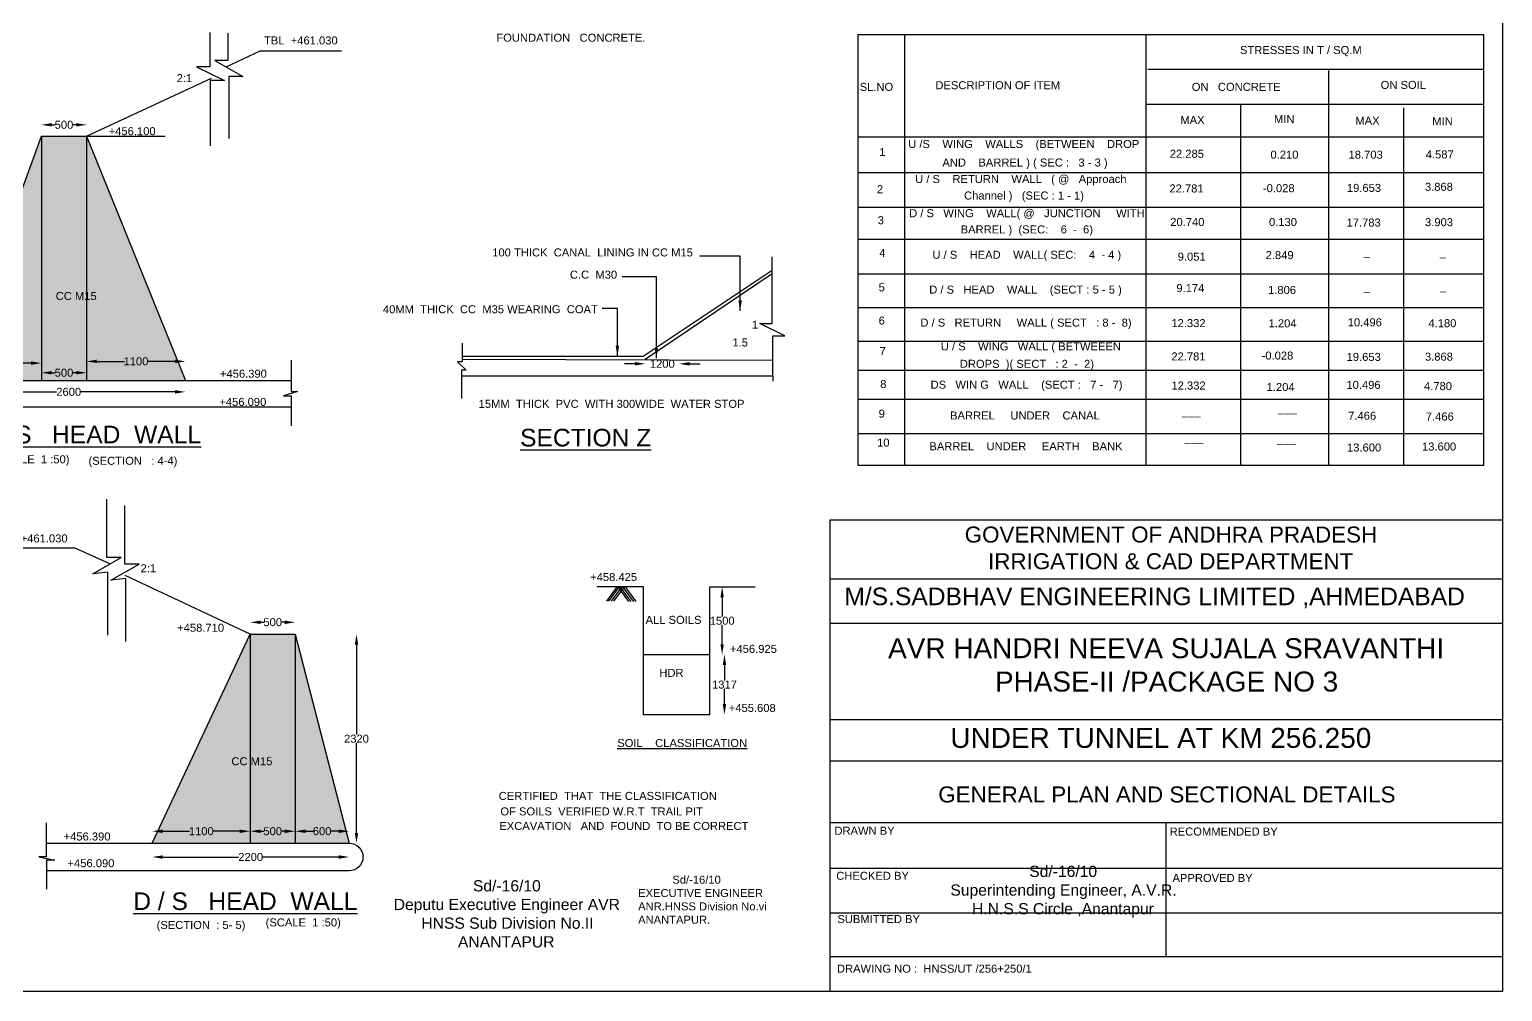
# Model space of a CAD drawing. Header units: inches. Extents: x 37936 to 42542, y -145 to 3102.
# Drawn here: x 40701 to 42542, y -145 to 1057 of the extents above; entities that cross this region are included whole.
import ezdxf

# ---------------------------------------------------------------- set-up
doc = ezdxf.new("R2010")
doc.units = ezdxf.units.IN
doc.header["$MEASUREMENT"] = 0
for name, color, linetype in [('DIMENSIONS', 255, 'Continuous'), ('DRAWING', 2, 'Continuous'), ('TEXT', 1, 'Continuous')]:
    doc.layers.add(name, color=color, linetype=linetype)
doc.styles.get("Standard").update_dxf_attribs({"font": 'arial.ttf', "height": 10})
doc.dimstyles.get("Standard").update_dxf_attribs({"dimtxt": 12, "dimasz": 13, "dimexe": 0.18, "dimexo": 0.0625, "dimgap": 0.09, "dimtad": 0, "dimtih": 1, "dimtoh": 1, "dimdec": 4, "dimzin": 0, "dimdsep": 46, "dimtxsty": 'Standard', "dimcen": 0.09, "dimse1": 1, "dimse2": 1, "dimadec": 0, "dimazin": 0, "dimtfac": 1, "dimtdec": 4, "dimtofl": 0, "dimtmove": 0, "dimatfit": 3, "dimfxl": 1, "dimtolj": 1, "dimtzin": 0, "dimarcsym": 0})

# ---------------------------------------------------------------- blocks, each defined once
blk = doc.blocks.new('*D157')
at = {"layer": 'Defpoints', "color": 0, "transparency": 16777216}
for p in [(40716.1, 923.7), (40589.7, 618.5), (40604.6, 618.5)]:
    blk.add_point(p, dxfattribs=at)
at = {"layer": 'DIMENSIONS', "color": 0, "lineweight": -2, "transparency": 16777216}
for p, q in [((40589.7, 910.7), (40589.7, 776.3)), ((40589.7, 631.5), (40589.7, 765.9))]:
    blk.add_line(p, q, dxfattribs=at)
at = {"layer": 'DIMENSIONS', "color": 0, "transparency": 16777216}
for points in [[(40587.5, 910.7), (40591.8, 910.7), (40589.7, 923.7)], [(40587.5, 631.5), (40591.8, 631.5), (40589.7, 618.5)]]:
    blk.add_solid(points, dxfattribs=at)
at = {"layer": 'DIMENSIONS', "color": 0, "transparency": 16777216, "insert": (40589.7, 771.1), "char_height": 10, "attachment_point": 5}
blk.add_mtext('\\A1;2710', dxfattribs=at)
blk = doc.blocks.new('*D158')
at = {"layer": 'Defpoints', "color": 0, "transparency": 16777216}
for p in [(40716.1, 640.1), (40604.6, 618.5), (40716.1, 618.5)]:
    blk.add_point(p, dxfattribs=at)
at = {"layer": 'DIMENSIONS', "color": 0, "lineweight": -2, "transparency": 16777216}
for p, q in [((40617.6, 640.1), (40645.8, 640.1)), ((40703.1, 640.1), (40674.9, 640.1))]:
    blk.add_line(p, q, dxfattribs=at)
at = {"layer": 'DIMENSIONS', "color": 0, "transparency": 16777216}
for points in [[(40617.6, 642.3), (40617.6, 638), (40604.6, 640.1)], [(40703.1, 642.3), (40703.1, 638), (40716.1, 640.1)]]:
    blk.add_solid(points, dxfattribs=at)
at = {"layer": 'DIMENSIONS', "color": 0, "transparency": 16777216, "insert": (40660.3, 640.1), "char_height": 10, "attachment_point": 5}
blk.add_mtext('\\A1;1000', dxfattribs=at)
blk = doc.blocks.new('*D159')
at = {"layer": 'Defpoints', "color": 0, "transparency": 16777216}
for p in [(40772.7, 628.1), (40716.1, 618.5), (40772.7, 618.5)]:
    blk.add_point(p, dxfattribs=at)
at = {"layer": 'DIMENSIONS', "color": 0, "lineweight": -2, "transparency": 16777216}
for p, q in [((40729.1, 628.1), (40733.3, 628.1)), ((40759.7, 628.1), (40755.5, 628.1))]:
    blk.add_line(p, q, dxfattribs=at)
at = {"layer": 'DIMENSIONS', "color": 0, "transparency": 16777216}
for points in [[(40729.1, 630.3), (40729.1, 626), (40716.1, 628.1)], [(40759.7, 630.3), (40759.7, 626), (40772.7, 628.1)]]:
    blk.add_solid(points, dxfattribs=at)
at = {"layer": 'DIMENSIONS', "color": 0, "transparency": 16777216, "insert": (40744.4, 628.1), "char_height": 10, "attachment_point": 5}
blk.add_mtext('\\A1;500', dxfattribs=at)
blk = doc.blocks.new('*D160')
at = {"layer": 'Defpoints', "color": 0, "transparency": 16777216}
for p in [(40896, 642.3), (40772.7, 618.5), (40896, 618.5)]:
    blk.add_point(p, dxfattribs=at)
at = {"layer": 'DIMENSIONS', "color": 0, "lineweight": -2, "transparency": 16777216}
for p, q in [((40785.7, 642.3), (40819.8, 642.3)), ((40883, 642.3), (40848.9, 642.3))]:
    blk.add_line(p, q, dxfattribs=at)
at = {"layer": 'DIMENSIONS', "color": 0, "transparency": 16777216}
for points in [[(40785.7, 644.5), (40785.7, 640.2), (40772.7, 642.3)], [(40883, 644.5), (40883, 640.2), (40896, 642.3)]]:
    blk.add_solid(points, dxfattribs=at)
at = {"layer": 'DIMENSIONS', "color": 0, "transparency": 16777216, "insert": (40834.3, 642.3), "char_height": 10, "attachment_point": 5}
blk.add_mtext('\\A1;1100', dxfattribs=at)
blk = doc.blocks.new('*D161')
at = {"layer": 'Defpoints', "color": 0, "transparency": 16777216}
for p in [(40604.6, 618.5), (40896, 618.5), (40896, 604.2)]:
    blk.add_point(p, dxfattribs=at)
at = {"layer": 'DIMENSIONS', "color": 0, "lineweight": -2, "transparency": 16777216}
for p, q in [((40617.6, 604.2), (40735.2, 604.2)), ((40883, 604.2), (40765.4, 604.2))]:
    blk.add_line(p, q, dxfattribs=at)
at = {"layer": 'DIMENSIONS', "color": 0, "transparency": 16777216}
for points in [[(40617.6, 606.4), (40617.6, 602), (40604.6, 604.2)], [(40883, 606.4), (40883, 602), (40896, 604.2)]]:
    blk.add_solid(points, dxfattribs=at)
at = {"layer": 'DIMENSIONS', "color": 0, "transparency": 16777216, "insert": (40750.3, 604.2), "char_height": 10, "attachment_point": 5}
blk.add_mtext('\\A1;2600', dxfattribs=at)
blk = doc.blocks.new('*D162')
at = {"layer": 'Defpoints', "color": 0, "transparency": 16777216}
for p in [(40716.1, 923.7), (40772.7, 937.9), (40772.7, 923.7)]:
    blk.add_point(p, dxfattribs=at)
at = {"layer": 'DIMENSIONS', "color": 0, "lineweight": -2, "transparency": 16777216}
for p, q in [((40729.1, 937.9), (40733.3, 937.9)), ((40759.7, 937.9), (40755.5, 937.9))]:
    blk.add_line(p, q, dxfattribs=at)
at = {"layer": 'DIMENSIONS', "color": 0, "transparency": 16777216}
for points in [[(40729.1, 940.1), (40729.1, 935.8), (40716.1, 937.9)], [(40759.7, 940.1), (40759.7, 935.8), (40772.7, 937.9)]]:
    blk.add_solid(points, dxfattribs=at)
at = {"layer": 'DIMENSIONS', "color": 0, "transparency": 16777216, "insert": (40744.4, 937.9), "char_height": 10, "attachment_point": 5}
blk.add_mtext('\\A1;500', dxfattribs=at)
blk = doc.blocks.new('*D163')
at = {"layer": 'Defpoints', "color": 0, "transparency": 16777216}
for p in [(41470.6, 644.5), (41513.1, 644.3), (41513.1, 639.3)]:
    blk.add_point(p, dxfattribs=at)
at = {"layer": 'DIMENSIONS', "color": 0, "lineweight": -2, "transparency": 16777216}
for p, q in [((41457.6, 639.3), (41444.6, 639.3)), ((41526.1, 639.3), (41539.1, 639.3))]:
    blk.add_line(p, q, dxfattribs=at)
at = {"layer": 'DIMENSIONS', "color": 0, "transparency": 16777216}
for points in [[(41457.6, 641.5), (41457.6, 637.1), (41470.6, 639.3)], [(41526.1, 641.5), (41526.1, 637.1), (41513.1, 639.3)]]:
    blk.add_solid(points, dxfattribs=at)
at = {"layer": 'DIMENSIONS', "color": 0, "transparency": 16777216, "insert": (41491.9, 639.3), "char_height": 10, "attachment_point": 5}
blk.add_mtext('\\A1;1200', dxfattribs=at)
blk = doc.blocks.new('*D164')
at = {"layer": 'Defpoints', "color": 0, "transparency": 16777216}
for p in [(41551.1, 360.4), (41551.1, 275.9), (41566.7, 275.9)]:
    blk.add_point(p, dxfattribs=at)
at = {"layer": 'DIMENSIONS', "color": 0, "lineweight": -2, "transparency": 16777216}
for p, q in [((41566.7, 347.4), (41566.7, 323.4)), ((41566.7, 288.9), (41566.7, 313))]:
    blk.add_line(p, q, dxfattribs=at)
at = {"layer": 'DIMENSIONS', "color": 0, "transparency": 16777216}
for points in [[(41564.5, 347.4), (41568.8, 347.4), (41566.7, 360.4)], [(41564.5, 288.9), (41568.8, 288.9), (41566.7, 275.9)]]:
    blk.add_solid(points, dxfattribs=at)
at = {"layer": 'DIMENSIONS', "color": 0, "transparency": 16777216, "insert": (41566.7, 318.2), "char_height": 10, "attachment_point": 5}
blk.add_mtext('\\A1;1500', dxfattribs=at)
blk = doc.blocks.new('*D165')
at = {"layer": 'Defpoints', "color": 0, "transparency": 16777216}
for p in [(41551.1, 275.9), (41551.1, 201), (41569.6, 201)]:
    blk.add_point(p, dxfattribs=at)
at = {"layer": 'DIMENSIONS', "color": 0, "lineweight": -2, "transparency": 16777216}
for p, q in [((41569.6, 262.9), (41569.6, 243.6)), ((41569.6, 214), (41569.6, 233.2))]:
    blk.add_line(p, q, dxfattribs=at)
at = {"layer": 'DIMENSIONS', "color": 0, "transparency": 16777216}
for points in [[(41567.4, 262.9), (41571.7, 262.9), (41569.6, 275.9)], [(41567.4, 214), (41571.7, 214), (41569.6, 201)]]:
    blk.add_solid(points, dxfattribs=at)
at = {"layer": 'DIMENSIONS', "color": 0, "transparency": 16777216, "insert": (41569.6, 238.4), "char_height": 10, "attachment_point": 5}
blk.add_mtext('\\A1;1317', dxfattribs=at)
blk = doc.blocks.new('*D166')
at = {"layer": 'Defpoints', "color": 0, "transparency": 16777216}
for p in [(41033.2, 316.3), (40977, 301.3), (41033.2, 301.3)]:
    blk.add_point(p, dxfattribs=at)
at = {"layer": 'DIMENSIONS', "color": 0, "lineweight": -2, "transparency": 16777216}
for p, q in [((40990, 316.3), (40994, 316.3)), ((41020.2, 316.3), (41016.2, 316.3))]:
    blk.add_line(p, q, dxfattribs=at)
at = {"layer": 'DIMENSIONS', "color": 0, "transparency": 16777216}
for points in [[(40990, 318.4), (40990, 314.1), (40977, 316.3)], [(41020.2, 318.4), (41020.2, 314.1), (41033.2, 316.3)]]:
    blk.add_solid(points, dxfattribs=at)
at = {"layer": 'DIMENSIONS', "color": 0, "transparency": 16777216, "insert": (41005.1, 316.3), "char_height": 10, "attachment_point": 5}
blk.add_mtext('\\A1;500', dxfattribs=at)
blk = doc.blocks.new('*D167')
at = {"layer": 'Defpoints', "color": 0, "transparency": 16777216}
for p in [(41033.2, 301.3), (41100.7, 40.2), (41109.8, 40.2)]:
    blk.add_point(p, dxfattribs=at)
at = {"layer": 'DIMENSIONS', "color": 0, "lineweight": -2, "transparency": 16777216}
for p, q in [((41109.8, 288.3), (41109.8, 176)), ((41109.8, 53.2), (41109.8, 165.6))]:
    blk.add_line(p, q, dxfattribs=at)
at = {"layer": 'DIMENSIONS', "color": 0, "transparency": 16777216}
for points in [[(41107.7, 288.3), (41112, 288.3), (41109.8, 301.3)], [(41107.7, 53.2), (41112, 53.2), (41109.8, 40.2)]]:
    blk.add_solid(points, dxfattribs=at)
at = {"layer": 'DIMENSIONS', "color": 0, "transparency": 16777216, "insert": (41109.8, 170.8), "char_height": 10, "attachment_point": 5}
blk.add_mtext('\\A1;2320', dxfattribs=at)
blk = doc.blocks.new('*D168')
at = {"layer": 'Defpoints', "color": 0, "transparency": 16777216}
for p in [(40854.7, 40.2), (41100.7, 40.2), (41100.7, 23)]:
    blk.add_point(p, dxfattribs=at)
at = {"layer": 'DIMENSIONS', "color": 0, "lineweight": -2, "transparency": 16777216}
for p, q in [((40867.7, 23), (40962.6, 23)), ((41087.7, 23), (40992.8, 23))]:
    blk.add_line(p, q, dxfattribs=at)
at = {"layer": 'DIMENSIONS', "color": 0, "transparency": 16777216}
for points in [[(40867.7, 25.1), (40867.7, 20.8), (40854.7, 23)], [(41087.7, 25.1), (41087.7, 20.8), (41100.7, 23)]]:
    blk.add_solid(points, dxfattribs=at)
at = {"layer": 'DIMENSIONS', "color": 0, "transparency": 16777216, "insert": (40977.7, 23), "char_height": 10, "attachment_point": 5}
blk.add_mtext('\\A1;2200', dxfattribs=at)
blk = doc.blocks.new('*D169')
at = {"layer": 'Defpoints', "color": 0, "transparency": 16777216}
for p in [(40854.7, 40.2), (40977, 55.2), (40977, 40.2)]:
    blk.add_point(p, dxfattribs=at)
at = {"layer": 'DIMENSIONS', "color": 0, "lineweight": -2, "transparency": 16777216}
for p, q in [((40867.7, 55.2), (40901.3, 55.2)), ((40964, 55.2), (40930.4, 55.2))]:
    blk.add_line(p, q, dxfattribs=at)
at = {"layer": 'DIMENSIONS', "color": 0, "transparency": 16777216}
for points in [[(40867.7, 57.3), (40867.7, 53), (40854.7, 55.2)], [(40964, 57.3), (40964, 53), (40977, 55.2)]]:
    blk.add_solid(points, dxfattribs=at)
at = {"layer": 'DIMENSIONS', "color": 0, "transparency": 16777216, "insert": (40915.9, 55.2), "char_height": 10, "attachment_point": 5}
blk.add_mtext('\\A1;1100', dxfattribs=at)
blk = doc.blocks.new('*D170')
at = {"layer": 'Defpoints', "color": 0, "transparency": 16777216}
for p in [(40977, 55.2), (40977, 40.2), (41033.2, 40.2)]:
    blk.add_point(p, dxfattribs=at)
at = {"layer": 'DIMENSIONS', "color": 0, "lineweight": -2, "transparency": 16777216}
for p, q in [((40990, 55.2), (40994, 55.2)), ((41020.2, 55.2), (41016.2, 55.2))]:
    blk.add_line(p, q, dxfattribs=at)
at = {"layer": 'DIMENSIONS', "color": 0, "transparency": 16777216}
for points in [[(40990, 57.3), (40990, 53), (40977, 55.2)], [(41020.2, 57.3), (41020.2, 53), (41033.2, 55.2)]]:
    blk.add_solid(points, dxfattribs=at)
at = {"layer": 'DIMENSIONS', "color": 0, "transparency": 16777216, "insert": (41005.1, 55.2), "char_height": 10, "attachment_point": 5}
blk.add_mtext('\\A1;500', dxfattribs=at)
blk = doc.blocks.new('*D171')
at = {"layer": 'Defpoints', "color": 0, "transparency": 16777216}
for p in [(41033.2, 55.2), (41033.2, 40.2), (41100.7, 40.2)]:
    blk.add_point(p, dxfattribs=at)
at = {"layer": 'DIMENSIONS', "color": 0, "lineweight": -2, "transparency": 16777216}
for p, q in [((41046.2, 55.2), (41055.8, 55.2)), ((41087.7, 55.2), (41078.1, 55.2))]:
    blk.add_line(p, q, dxfattribs=at)
at = {"layer": 'DIMENSIONS', "color": 0, "transparency": 16777216}
for points in [[(41046.2, 57.3), (41046.2, 53), (41033.2, 55.2)], [(41087.7, 57.3), (41087.7, 53), (41100.7, 55.2)]]:
    blk.add_solid(points, dxfattribs=at)
at = {"layer": 'DIMENSIONS', "color": 0, "transparency": 16777216, "insert": (41066.9, 55.2), "char_height": 10, "attachment_point": 5}
blk.add_mtext('\\A1;600', dxfattribs=at)

msp = doc.modelspace()

# ---------------------------------------------------------------- hatches: boundary and pattern name
at = {"layer": 'DIMENSIONS'}
h = msp.add_hatch(dxfattribs=at)
h.set_pattern_fill('AR-CONC', color=0, scale=5, style=0)
h.set_pattern_definition([(50, (0, 0), (35.86301, -3.137607), [3.75, -41.25]), (355, (0, 0), (-6.937567, 37.609607), [3, -33]), (100.4514, (2.99, -0.26), (28.92547, 34.471977), [3.18701, -35.057106]), (46.1842, (0, 10), (53.362052, -8.27595), [5.625, -61.875]), (96.6356, (4.447, 9.31), (46.733135, 48.705894), [4.780514, -52.58565]), (351.1842, (0, 10), (46.7331, 48.70593), [4.5, -49.5]), (21, (5, 7.5), (29.845353, -20.130945), [3.75, -41.25]), (326, (5, 7.5), (12.165767, 36.257502), [3, -33]), (71.4514, (7.487, 5.822), (42.01113, 16.126525), [3.18701, -35.057106]), (37.5, (0, 0), (0.6079928, 16.6446927), [0, -32.6, 0, -33.5, 0, -33.125]), (7.5, (0, 0), (13.153477, 19.7205856), [0, -19.1, 0, -31.85, 0, -12.625]), (327.5, (-11.15, 0), (26.691122, -1.1277436), [0, -12.5, 0, -39, 0, -51.75]), (317.5, (-16.15, 0), (29.159308, 5.005249), [0, -16.25, 0, -25.9, 0, -36.75])])
h.paths.add_polyline_path([(38462.64676, 707.65453), (38103.32675, 707.65453), (38103.32675, 640.99139), (38462.64676, 640.99139)])
h.paths.add_polyline_path([(38921.31479, 1192.7317), (38863.63714, 1192.7317), (38653.05836, 707.31361), (38921.31479, 707.31361)])
h.paths.add_polyline_path([(38955.11072, 707.31361), (38619.1147, 707.31361), (38619.1147, 641.68056), (38955.11072, 641.68056)])
h.paths.add_polyline_path([(39417.65855, 1230.32224), (39360.78787, 1230.32224), (39127.06149, 707.72888), (39417.65855, 707.72888)])
h.paths.add_polyline_path([(39451.15126, 707.72888), (39093.48862, 707.72888), (39093.48862, 641.23388), (39451.15126, 641.23388)])
h.paths.add_polyline_path([(39887.28896, 1021.93757), (39831.53427, 1021.93757), (39707.98716, 708.58308), (39887.28896, 708.58308)])
h.paths.add_polyline_path([(39921.51818, 708.58308), (39674.76397, 708.58308), (39674.76397, 641.45314), (39921.51818, 641.45314)])
h.paths.add_polyline_path([(40471.49309, 1258.31289), (40415.83305, 1258.31289), (40181.44356, 729.71027), (40471.49309, 729.71027)])
h.paths.add_polyline_path([(40505.69319, 729.71027), (40148.78552, 729.71027), (40148.78552, 662.29322), (40505.69319, 662.29322)])
h.paths.add_polyline_path([(40772.65821, 923.66477), (40772.65821, 618.54333), (40896.04142, 618.54333)])
h.paths.add_polyline_path([(40772.65821, 923.66477), (40716.12856, 923.66477), (40716.12856, 618.54333), (40772.65821, 618.54333)])
h.paths.add_polyline_path([(40716.12856, 923.66477), (40604.55016, 618.54333), (40716.12856, 618.54333)])
h.paths.add_polyline_path([(41033.20738, 301.2696), (41033.20738, 40.24494), (41100.65678, 40.24494)])
h.paths.add_polyline_path([(41033.20738, 301.2696), (40976.98957, 301.2696), (40976.98957, 40.24494), (41033.20738, 40.24494)])
h.paths.add_polyline_path([(40976.98957, 301.2696), (40854.74673, 40.24494), (40976.98957, 40.24494)])
h.paths.add_polyline_path([(40481.81833, 432.26473), (40425.07479, 432.26473), (40302.73265, 119.02726), (40481.81833, 119.02726)])
h.paths.add_polyline_path([(40515.92403, 119.02726), (40269.71252, 119.02726), (40269.71252, 51.27382), (40515.92403, 51.27382)])
h.paths.add_polyline_path([(39350.4638, 341.62896), (39248.03061, 341.62896), (39248.03061, 82.6307), (39524.10378, 82.6307)])
h.paths.add_polyline_path([(39533.75785, 82.6307), (39214.60561, 82.6307), (39214.60561, 5.29461), (39533.75785, 5.29461)])
h.paths.add_polyline_path([(40094.47153, 82.6307), (39533.75785, 82.6307), (39533.75785, 5.29461), (40094.47153, 5.29461)])
h.paths.add_polyline_path([(39084.88088, 124.8938), (38019.88604, 124.8938), (38019.88604, 14.28784), (39084.88088, 14.28784)])
h.paths.add_polyline_path([(38155.67084, 383.67791), (38053.51603, 383.67791), (38053.51603, 124.8938), (38323.24389, 124.8938)])
h.paths.add_polyline_path([(39804.03576, 859.99646), (39864.32226, 859.99646), (39864.32226, 875.50805), (39804.03576, 875.50805)], flags=24)
h.paths.add_polyline_path([(39734.23865, 677.13131), (39794.52514, 677.13131), (39794.52514, 692.6429), (39734.23865, 692.6429)], flags=24)
h.paths.add_polyline_path([(40301.65086, 881.85596), (40358.05605, 881.85596), (40358.05605, 897.36755), (40301.65086, 897.36755)], flags=24)
h.paths.add_polyline_path([(40264.34762, 697.4453), (40324.63411, 697.4453), (40324.63411, 712.9569), (40264.34762, 712.9569)], flags=24)
h.paths.add_polyline_path([(40817.40575, 649.92491), (40851.29388, 649.92491), (40851.29388, 634.71345), (40817.40575, 634.71345)], flags=24)
h.paths.add_polyline_path([(40731.45897, 716.24759), (40787.86415, 716.24759), (40787.86415, 731.75919), (40731.45897, 731.75919)], flags=9)
h.paths.add_polyline_path([(40730.86337, 635.75498), (40757.9234, 635.75498), (40757.9234, 620.54352), (40730.86337, 620.54352)], flags=24)
h.paths.add_polyline_path([(40643.39529, 647.73556), (40677.28342, 647.73556), (40677.28342, 632.5241), (40643.39529, 632.5241)], flags=24)
h.paths.add_polyline_path([(41053.37478, 62.78447), (41080.48938, 62.78447), (41080.48938, 47.57301), (41053.37478, 47.57301)], flags=24)
h.paths.add_polyline_path([(40991.56846, 62.78447), (41018.62849, 62.78447), (41018.62849, 47.57301), (40991.56846, 47.57301)], flags=24)
h.paths.add_polyline_path([(40950.96388, 134.89865), (41007.36907, 134.89865), (41007.36907, 150.41024), (40950.96388, 150.41024)], flags=9)
h.paths.add_polyline_path([(40898.92409, 62.78447), (40932.81222, 62.78447), (40932.81222, 47.57301), (40898.92409, 47.57301)], flags=24)
h.paths.add_polyline_path([(40362.1808, 200.66927), (40422.4673, 200.66927), (40422.4673, 216.18087), (40362.1808, 216.18087)], flags=24)
h.paths.add_polyline_path([(40355.4293, 79.27966), (40411.83449, 79.27966), (40411.83449, 94.79125), (40355.4293, 94.79125)], flags=24)
h.paths.add_polyline_path([(39286.36105, 154.69647), (39377.432, 154.69647), (39377.432, 185.74013), (39286.36105, 185.74013)], flags=24)
h.paths.add_polyline_path([(39272.82859, 267.72018), (39329.23378, 267.72018), (39329.23378, 283.23178), (39272.82859, 283.23178)], flags=24)
h.paths.add_polyline_path([(39362.30504, 39.54287), (39418.71022, 39.54287), (39418.71022, 55.05446), (39362.30504, 55.05446)], flags=24)
h.paths.add_polyline_path([(39731.26759, 60.33453), (39787.67278, 60.33453), (39787.67278, 75.84613), (39731.26759, 75.84613)], flags=24)
h.paths.add_polyline_path([(38032.25726, 29.32573), (38059.71974, 29.32573), (38059.71974, 14.11427), (38032.25726, 14.11427)], flags=9)
h.paths.add_polyline_path([(38621.16036, 90.68681), (38681.44686, 90.68681), (38681.44686, 106.1984), (38621.16036, 106.1984)], flags=24)
h.paths.add_polyline_path([(38195.74768, 200.19107), (38252.15286, 200.19107), (38252.15286, 215.70266), (38195.74768, 215.70266)], flags=24)
h.paths.add_polyline_path([(38090.41291, 194.74287), (38181.48385, 194.74287), (38181.48385, 225.78652), (38090.41291, 225.78652)], flags=24)

# ---------------------------------------------------------------- linework, layer by layer
at = {"layer": 'DIMENSIONS', "color": 0}
for points in [[(42541.67375, -145.11836), (37935.83495, -145.11836), (37935.83495, 3101.55918), (42541.67375, 3101.55918)], [(41701.51592, 444.42428), (42541.67375, 444.42428), (42541.67375, -145.11836), (41701.51592, -145.11836)]]:
    msp.add_lwpolyline(points, close=True, dxfattribs=at)
for points in [[(40926.62828, 1053.10338), (40926.62828, 1010.21544), (40909.84566, 1010.21544), (40944.97605, 993.39715), (40926.8748, 993.39715), (40926.8748, 911.63801)], [(40949.26775, 1052.58988), (40949.26775, 1018.36888), (40932.87085, 1018.36888), (40968.00813, 998.30334), (40950.25836, 998.30334), (40950.25836, 920.80586)], [(40946.99294, 1010.3043), (40989.46897, 1030.44326), (41091.05339, 1030.44326)], [(40604.55016, 618.54333), (40716.12856, 923.66477), (40772.65821, 923.66477), (40928.70222, 996.06222)], [(40716.12856, 923.66477), (40716.12856, 618.54333)], [(40772.65821, 923.66477), (40870.60007, 923.66477)], [(40772.65821, 923.66477), (40896.04142, 618.54333)], [(40772.65821, 923.66477), (40772.65821, 618.54333)], [(41241.72106, 648.70265), (41468.14211, 648.70265), (41628.97608, 756.30818)], [(41629.9092, 624.25224), (41629.9092, 674.29386), (41644.79531, 674.29386), (41613.58628, 689.70552), (41628.97608, 689.70552), (41628.97608, 772.80873)], [(41628.97608, 751.56538), (41470.61393, 644.45616)], [(41241.72106, 665.27078), (41241.72106, 641.92856), (41236.02292, 641.92856), (41247.03379, 631.32181), (41240.84728, 631.32181), (41240.84728, 595.81966)], [(41241.72106, 645.25716), (41629.9092, 643.89871)], [(41028.02652, 643.9656), (41028.02652, 604.62355), (41036.0439, 604.62355), (41018.67291, 599.07663), (41028.02652, 599.07663), (41028.02652, 561.62454)], [(41240.84728, 624.25224), (41629.9092, 624.25224), (41629.9092, 617.72382)], [(40799.37118, 300.22563), (40799.37118, 378.9476), (40780.49213, 376.70598), (40816.01456, 397.06286), (40798.07, 397.06286), (40798.07, 470.07876)], [(40821.69528, 292.2797), (40821.69528, 371.00167), (40802.81624, 368.76005), (40838.33866, 389.11693), (40820.39411, 389.11693), (40820.39411, 462.13283)], [(40801.65531, 389.22632), (40758.3337, 408.81674), (40656.8034, 408.81674)], [(40976.98957, 301.2696), (40820.76576, 374.8015)], [(41701.51592, 370.75661), (42541.67375, 370.75661)], [(41410.43735, 360.82905), (41468.03601, 360.82905), (41468.03601, 200.98732), (41551.09741, 200.98732), (41551.09741, 360.44165), (41607.8829, 360.44165)], [(41422.47943, 342.70905), (41435.84324, 360.82905), (41449.67266, 342.29025)], [(41425.22668, 342.70905), (41438.59049, 360.82905), (41452.41991, 342.29025)], [(41428.5327, 342.70905), (41441.89651, 360.82905), (41455.72593, 342.29025)], [(41431.55937, 342.70905), (41444.92318, 360.82905), (41458.7526, 342.29025)], [(41701.51592, 315.16475), (42541.67375, 315.16475)], [(40854.74673, 40.24494), (40976.98957, 301.2696), (41033.20738, 301.2696), (41100.65678, 40.24494)], [(40976.98957, 301.2696), (40976.98957, 40.24494)], [(41033.20738, 301.2696), (41033.20738, 40.24494)], [(41468.03601, 275.87501), (41551.09741, 275.87501)], [(41701.51592, 194.71572), (42541.67375, 194.71572)], [(41701.51592, 143.33537), (42541.67375, 143.33537)], [(40722.32211, 65.65509), (40722.32211, 23.17936), (40712.89114, 23.17936), (40733.16094, 19.12802), (40722.65068, 19.12802), (40722.65068, -17.14634)], [(41701.51592, 66.2594), (42541.67375, 66.2594)], [(42121.59484, -101.35847), (42121.59484, 66.2594)], [(41701.51592, 8.98295), (42541.67375, 8.98295)], [(41701.51592, -46.60891), (42541.67375, -46.60891)], [(41701.51592, -101.35847), (42541.67375, -101.35847)]]:
    msp.add_lwpolyline(points, dxfattribs=at)
for points in [[(41028.02652, 584.94214), (40604.55016, 584.94214, -1), (40604.55016, 618.54333), (41028.02652, 618.54333)], [(40722.31807, 40.24494), (41100.65678, 40.24494, -1), (41100.65678, 5.66295), (40722.67803, 5.66295)]]:
    msp.add_lwpolyline(points, format="xyb", dxfattribs=at)
at = {"layer": 'DRAWING', "color": 0}
for points in [[(41735.7963, 1050.69189), (42518.021, 1050.69189), (42518.021, 512.1731), (41736.59633, 512.1731), (41736.59633, 1050.69189)], [(41794.44144, 1050.69189), (41794.44144, 512.1731)], [(42095.8195, 1050.69189), (42095.8195, 512.1731)], [(42098.57221, 1007.35949), (42518.021, 1007.35949)], [(42324.29501, 1005.98444), (42324.29501, 512.1731)], [(42518.021, 963.35796), (42095.8195, 963.35796)], [(42214.18633, 963.35796), (42214.18633, 512.1731)], [(42417.88739, 959.23281), (42417.88739, 512.1731)], [(41736.59633, 922.74263), (42518.021, 922.74263)], [(41736.59633, 878.46139), (42518.021, 878.46139)], [(41736.59633, 834.95125), (42518.021, 834.95125)], [(41736.59633, 795.14233), (42518.021, 795.14233)], [(41736.59633, 751.55653), (42518.021, 751.55653)], [(41736.59633, 709.58502), (42518.021, 709.58502)], [(41736.59633, 667.6135), (42518.021, 667.6135)], [(41736.59633, 631.292), (42518.021, 631.292)], [(41736.59633, 594.97049), (42518.021, 594.97049)], [(41736.59633, 552.19184), (42518.021, 552.19184)]]:
    msp.add_lwpolyline(points, dxfattribs=at)

# ---------------------------------------------------------------- texts
at = {"layer": 'DIMENSIONS', "color": 0}
for s, p in [('3', (41761.02313, 813.68393)), ('4', (41762.95192, 772.83236)), ('5', (41762.17864, 729.90345)), ('6', (41762.17864, 688.2811)), ('7', (41763.33592, 650.12728)), ('8', (41764.11888, 609.03643)), ('9', (41762.19007, 572.03879)), ('10', (41760.26128, 535.81193)), ('DRAWN BY ', (41706.95348, 50.84267)), ('RECOMMENDED BY', (42125.76354, 49.81726)), ('CHECKED BY ', (41709.24521, -5.48037)), ('APPROVED BY ', (42129.36071, -8.19597)), ('SUBMITTED BY ', (41710.62026, -59.51386)), ('DRAWING NO :  HNSS/UT /256+250/1', (41710.15739, -121.53418))]:
    msp.add_text(s, height=10, dxfattribs=at).set_placement(p)
at = {"layer": 'DIMENSIONS', "color": 0, "attachment_point": 1}
for s, insert, char_height, width in [('\\pi0.84352;GOVERNMENT OF ANDHRA PRADESH  \\P\\pi30.059;IRRIGATION & CAD DEPARTMENT ', (41868.84675, 435.92951), 20, 513.3377899), ('M/S.SADBHAV ENGINEERING LIMITED ,AHMEDABAD', (41719.40636, 359.67043), 22, 917.8500228), ('\\pi72.972;AVR HANDRI NEEVA SUJALA SRAVANTHI  \\P\\pi206.47;PHASE-II /PACKAGE NO 3', (41701.03134, 296.43076), 25, 837.5872337), ('UNDER TUNNEL AT KM 256.250 ', (41851.81881, 184.33749), 25, 837.5872337), ('GENERAL PLAN AND SECTIONAL DETAILS ', (41836.66258, 111.16155), 20, 712.6476808), ('           Sd/-16/10\\PEXECUTIVE ENGINEER  ANR.HNSS Division No.vi ANANTAPUR.', (41461.73357, -0.36152), 10, 160.7094134), ('\\pi113.87;Sd/-16/10\\P\\pi15.311;Superintending Engineer, A.V.R. \\P\\pi42.423;H.N.S.S Circle ,Anantapur ', (41836.50363, 12.0626), 14, 310.7275138), ('\\pi106.2;Sd/-16/10\\P\\pi7.2408;Deputu Executive Engineer AVR \\P\\pi41.749;HNSS Sub Division No.II \\P\\pi87.507;ANANTAPUR ', (41149.11338, -5.96692), 14, 295.3887963)]:
    msp.add_mtext(s, dxfattribs=dict(at, insert=insert, char_height=char_height, width=width))
at = {"layer": 'TEXT', "color": 0}
for s, height, p in [('FOUNDATION   CONCRETE.', 10, (41284.58657, 1041.7612)), ('TBL  +461.030', 10, (40994.27637, 1038.33351)), ('STRESSES IN T / SQ.M', 10, (42213.63186, 1026.36209)), ('2:1', 10, (40885.12551, 991.27754)), ('SL.NO ', 10, (41738.45053, 980.34332)), ('DESCRIPTION OF ITEM', 10, (41833.0757, 982.39843)), ('ON   CONCRETE', 10, (42153.4327, 980.34752)), ('ON SOIL', 10, (42389.38111, 982.76934)), ('MAX', 10, (42139.14974, 938.97337)), ('MIN', 10, (42256.11615, 940.06293)), ('MAX', 10, (42357.78104, 938.08798)), ('MIN', 10, (42453.85567, 937.42979)), ('+456.100', 10, (40800.21342, 924.95671)), ('1', 10, (41763.02188, 898.93777)), ('U /S    WING    WALLS    (BETWEEN    DROP', 10, (41799.11456, 908.97022)), ('22.285', 10, (42125.91231, 896.72807)), ('0.210', 10, (42251.72881, 895.62932)), ('18.703', 10, (42349.30042, 895.58247)), ('4.587', 10, (42445.73041, 895.93407)), ('AND    BARREL ) ( SEC :   3 - 3 )', 10, (41841.80972, 885.79049)), ('U / S    RETURN    WALL   ( @   Approach', 10, (41807.81085, 865.19434)), ('3.868', 10, (42444.67461, 855.50017)), ('2', 10, (41760.00185, 852.4697)), ('Channel )   (SEC : 1 - 1)', 10, (41868.85986, 844.58535)), ('22.781', 10, (42125.47025, 853.39057)), ('-0.028', 10, (42242.31241, 853.74217)), ('19.653', 10, (42347.18881, 854.09377)), ('D / S   WING    WALL( @   JUNCTION     WITH', 10, (41800.27675, 822.46996)), ('BARREL )  (SEC:    6  -  6)', 10, (41864.66797, 802.21795)), ('20.740', 10, (42126.52309, 811.4511)), ('0.130', 10, (42249.89823, 811.4511)), ('17.783', 10, (42346.81853, 810.81201)), ('3.903', 10, (42444.81391, 811.27517)), ('100 THICK  CANAL  LINING IN CC M15', 10, (41279.4217, 773.44437)), ('U / S    HEAD    WALL( SEC:    4  - 4 )', 10, (41829.31296, 770.54746)), ('9.051', 10, (42135.82021, 768.17046)), ('2.849', 10, (42245.64815, 770.0992)), ('C.C  M30', 10, (41376.46668, 745.7016)), ('_', 10, (42368.18418, 774.38941)), ('_', 10, (42463.18535, 773.8408)), ('D / S   HEAD    WALL    (SECT : 5 - 5 )', 10, (41825.39981, 727.01118)), ('9.174', 10, (42134.16407, 728.90338)), ('1.806', 10, (42248.72334, 726.53311)), ('CC M15', 10, (40734.04423, 719.00339)), ('_', 10, (42368.18418, 731.04869)), ('_', 10, (42463.73449, 731.5973)), ('40MM  THICK  CC  M35 WEARING  COAT', 10, (41142.84185, 702.45626)), ('1', 10, (41603.88768, 683.25039)), ('D / S   RETURN     WALL ( SECT   : 8 -  8)', 10, (41814.35245, 685.76831)), ('12.332', 10, (42127.93804, 685.14464)), ('1.204', 10, (42249.35903, 684.87862)), ('10.496', 10, (42348.23334, 686.07829)), ('4.180', 10, (42449.02264, 685.02249)), ('1.5', 10, (41579.50689, 660.94772)), ('U / S    WING   WALL ( BETWEEEN', 10, (41839.85153, 656.07156)), ('DROPS  )( SECT   : 2  -  2)', 10, (41863.61118, 634.25495)), ('22.781', 10, (42127.91219, 643.46705)), ('-0.028', 10, (42240.68372, 644.5769)), ('19.653', 10, (42346.86564, 642.90133)), ('3.868', 10, (42444.70342, 643.23154)), ('+456.390', 10, (40939.25165, 621.89444)), ('DS   WIN G   WALL    (SECT :   7 -   7)', 10, (41827.08867, 608.18928)), ('12.332', 10, (42128.01457, 607.14541)), ('1.204', 10, (42246.88589, 605.29752)), ('10.496', 10, (42346.61933, 607.95533)), ('4.780', 10, (42443.55256, 606.41818)), ('+456.090', 10, (40938.51763, 586.68045)), ('15MM  THICK  PVC  WITH 300WIDE  WATER STOP', 10, (41262.44838, 584.26398)), ('BARREL     UNDER    CANAL', 10, (41851.4136, 569.71353)), ('___', 10, (42141.20554, 575.25049)), ('___', 10, (42261.43891, 579.1149)), ('7.466', 10, (42348.85701, 569.3844)), ('7.466', 10, (42445.84774, 568.37241)), ('%%UU / S   HEAD  WALL', 22, (40635.54144, 539.93099)), ('%%USECTION Z', 22, (41314.2221, 536.02235)), ('BARREL    UNDER     EARTH    BANK', 10, (41825.57619, 531.21686)), ('___', 10, (42144.42895, 541.75889)), ('___', 10, (42260.14955, 541.11482)), ('13.600', 10, (42347.33756, 529.66365)), ('13.600', 10, (42441.03619, 530.92865)), ('(SCALE  1 :50)', 10, (40657.33404, 514.97745)), ('(SECTION   : 4-4)', 10, (40775.03258, 513.10843)), ('TBL  +461.030', 10, (40656.93023, 416.11305)), ('2:1', 10, (40840.11089, 378.79275)), ('+458.425', 10, (41401.74539, 367.87293)), ('+458.710', 10, (40885.76896, 304.49991)), ('ALL SOILS', 10, (41471.02106, 314.32758)), ('+456.925', 10, (41576.41974, 278.07586)), ('HDR', 10, (41488.21192, 248.10753)), ('+455.608', 10, (41574.93908, 204.25847)), ('%%USOIL    CLASSIFICATION', 10, (41435.64233, 160.42108)), ('CC M15', 10, (40953.54915, 137.65444)), ('CERTIFIED  THAT  THE CLASSIFICATION ', 10, (41287.58861, 94.33824)), ('OF SOILS  VERIFIED W.R.T  TRAIL PIT', 10, (41289.60921, 74.9672)), ('EXCAVATION   AND  FOUND  TO BE CORRECT', 10, (41288.27232, 56.78756)), ('+456.390', 10, (40743.88617, 43.62737)), ('+456.090', 10, (40748.75836, 10.25622)), ('%%UD / S   HEAD  WALL', 22, (40830.91757, -43.24863)), ('(SCALE  1 :50)', 10, (40996.35205, -63.74737)), ('(SECTION  : 5- 5)', 10, (40860.07601, -66.91924))]:
    msp.add_text(s, height=height, dxfattribs=at).set_placement(p)

# ---------------------------------------------------------------- dimensions: what is measured, and where the dimension line sits
at = {"layer": 'DIMENSIONS', "color": 0}
for base, p1, p2, text, picture, middle in [((40772.65821, 937.93286), (40716.12856, 923.66477), (40772.65821, 923.66477), '500', '*D162', (40744.39339, 937.93286)), ((40716.12856, 640.12983), (40604.55016, 618.54333), (40716.12856, 618.54333), '1000', '*D158', (40660.33936, 640.12983)), ((40896.04142, 642.31918), (40772.65821, 618.54333), (40896.04142, 618.54333), '1100', '*D160', (40834.34982, 642.31918)), ((41513.14383, 639.31414), (41470.61393, 644.45616), (41513.14383, 644.30733), '1200', '*D163', (41491.87888, 639.31414)), ((40772.65821, 628.14925), (40716.12856, 618.54333), (40772.65821, 618.54333), '500', '*D159', (40744.39339, 628.14925)), ((40896.04142, 604.18809), (40604.55016, 618.54333), (40896.04142, 618.54333), '2600', '*D161', (40750.29579, 604.18809)), ((41033.20738, 316.2548), (40976.98957, 301.2696), (41033.20738, 301.2696), '500', '*D166', (41005.09848, 316.2548)), ((40976.98957, 55.17874), (40854.74673, 40.24494), (40976.98957, 40.24494), '1100', '*D169', (40915.86815, 55.17874)), ((40976.98957, 55.17874), (41033.20738, 40.24494), (40976.98957, 40.24494), '500', '*D170', (41005.09848, 55.17874)), ((41033.20738, 55.17874), (41100.65678, 40.24494), (41033.20738, 40.24494), '600', '*D171', (41066.93208, 55.17874)), ((41100.65678, 22.95494), (40854.74673, 40.24494), (41100.65678, 40.24494), '2200', '*D168', (40977.70176, 22.95494))]:
    dim = msp.add_linear_dim(base=base, p1=p1, p2=p2, text=text, dimstyle='Standard', dxfattribs=at)
    dim.commit()
    dim.dimension.update_dxf_attribs({"geometry": picture, "text_midpoint": middle})
for base, p1, p2, text, picture, middle in [((40589.67427, 618.54333), (40716.12856, 923.66477), (40604.55016, 618.54333), '2710', '*D157', (40589.67427, 771.10405)), ((41566.65139, 275.87501), (41551.09741, 360.44165), (41551.09741, 275.87501), '1500', '*D164', (41566.65139, 318.15833)), ((41109.83576, 40.24494), (41033.20738, 301.2696), (41100.65678, 40.24494), '2320', '*D167', (41109.83576, 170.75727)), ((41569.55313, 200.98732), (41551.09741, 275.87501), (41551.09741, 200.98732), '1317', '*D165', (41569.55313, 238.43117))]:
    dim = msp.add_linear_dim(base=base, p1=p1, p2=p2, angle=90, text=text, dimstyle='Standard', dxfattribs=at)
    dim.commit()
    dim.dimension.update_dxf_attribs({"geometry": picture, "text_midpoint": middle})

# ---------------------------------------------------------------- leaders
for points in [[(41589.1923, 705.40064), (41589.1923, 773.65863), (41538.24349, 773.65863)], [(41484.46132, 646.19376), (41484.46132, 748.12354), (41441.86252, 748.12354)], [(41435.8123, 648.79393), (41435.8123, 708.49777), (41416.80792, 708.49777)]]:
    msp.add_leader(points, dimstyle='Standard', override={"dimgap": 0.09, "dimtad": 0}, dxfattribs=at)

doc.saveas('drawing.dxf')
